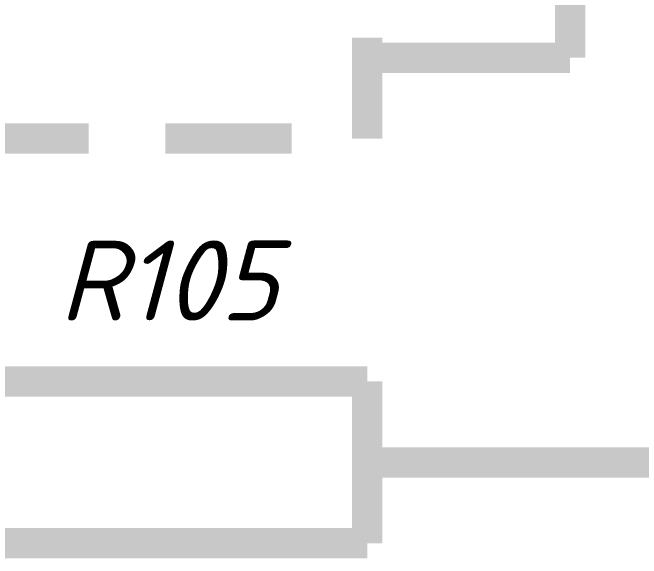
# Model space of a CAD drawing. Header units: inches. Extents: x 0 to 841, y 0 to 594.
# Drawn here: x 683.73 to 699.25, y 157.63 to 171.11 of the extents above; entities that cross this region are included whole.
import ezdxf

# ---------------------------------------------------------------- set-up
doc = ezdxf.new("R2010")
doc.units = ezdxf.units.IN
doc.layers.add('Sheet', color=255, linetype='Continuous')
doc.styles.get("Standard").update_dxf_attribs({"font": 'isocpeui.ttf'})

msp = doc.modelspace()

# ---------------------------------------------------------------- linework, layer by layer
at = {"layer": 'Sheet'}
for points in [[(697.495, 169.993, 0.749, 0.749, 0), (697.495, 174.979, 0.749, 0.749, 0)], [(692.487, 167.995, 0.749, 0.749, 0), (692.487, 170.488, 0.749, 0.749, 0)], [(692.487, 169.993, 0.749, 0.749, 0), (697.495, 169.993, 0.749, 0.749, 0)], [(702.503, 169.993, 0.749, 0.749, 0), (702.503, 169.993, 0.749, 0.749, 0), (702.503, 159.999, 0.749, 0.749, 0), (697.495, 159.999, 0.749, 0.749, 0)], [(692.487, 169.993, 0.3, 0.3, 0), (697.495, 169.993, 0.3, 0.3, 0)], [(682.493, 167.995, 0.749, 0.749, 0), (685.614, 167.995, 0.749, 0.749, 0)], [(687.501, 167.995, 0.749, 0.749, 0), (690.623, 167.995, 0.749, 0.749, 0)], [(692.487, 161.998, 0.749, 0.749, 0), (682.493, 161.998, 0.749, 0.749, 0)], [(692.487, 158, 0.749, 0.749, 0), (692.487, 161.998, 0.749, 0.749, 0)], [(692.487, 159.999, 0.749, 0.749, 0), (697.495, 159.999, 0.749, 0.749, 0)], [(692.487, 159.999, 0.3, 0.3, 0), (697.495, 159.999, 0.3, 0.3, 0)], [(682.493, 158, 0.749, 0.749, 0), (692.487, 158, 0.749, 0.749, 0)]]:
    msp.add_lwpolyline(points, format="xyseb", dxfattribs=at)

# ---------------------------------------------------------------- texts
msp.add_text('R105', height=1.9764, dxfattribs=at).set_placement((684.873, 163.503))

doc.saveas('drawing.dxf')
